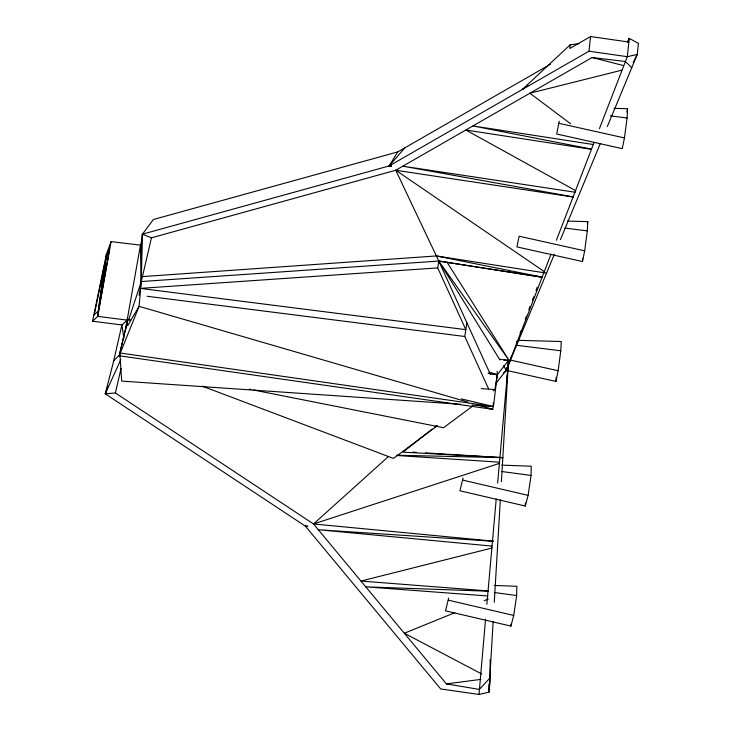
<?xml version="1.0" encoding="UTF-8"?>
<svg xmlns="http://www.w3.org/2000/svg" width="731" height="731" viewBox="0 0 731 731"><rect width="100%" height="100%" fill="white"/><g stroke="black" fill="none" stroke-linecap="round" stroke-linejoin="round"><path stroke-width="1.1" d="M489.002 684.179L488.975 692.156L479.006 694.45L440.683 688.958L305.384 526.146L105.273 393.826L113.762 360.611L121.894 324.966L129.058 318.579L141.284 281.545L151.445 237.822L395.754 170.25L592.083 57.521L625.307 61.495L631.767 67.681M550.544 64.173L397.719 151.929L153.409 219.501L142.39 234.194L141.604 240.892L141.284 281.545L139.082 306.335L119.199 355.769L492.804 409.351L493.407 402.589M448.651 598.095L445.526 610.851L510.932 626.101L510.969 624.055M510.932 626.101L513.71 615.429L516.662 595.518L516.817 586.289L494.193 585.44M463.052 478.019L459.918 490.784L525.324 506.035L525.379 502.955M525.324 506.035L528.111 495.353L531.053 475.452L531.218 466.223L501.795 465.117M508.173 370.763L555.944 381.436L556.154 377.315M555.944 381.436L558.137 370.736L560.796 350.779L561.262 341.523L518.16 340.326M582.479 261.543L584.663 250.843L519.111 236.204L516.927 246.904L582.479 261.543L582.634 258.454M584.663 250.843L587.322 230.886L587.788 221.63L567.375 221.064M559.197 121.209L556.702 133.992L622.255 148.631L624.438 137.931L627.097 117.983L627.563 108.727L613.958 108.343M479.006 694.45L485.558 619.056M493.151 621.46L488.975 692.156L490.145 681.173L490.145 659.49M494.284 602.17L500.333 499.712M501.402 481.61L508.566 360.356L499.52 359.277M506.939 378.832L507.332 374.299M507.634 370.891L508.566 360.356L504.024 360.228M486.864 604.309L496.239 498.889M497.647 483.054L508.566 360.356L497.308 374.674L494.887 389.568L493.105 390.893M127.276 324.646L127.788 319.511L130.036 319.849M579.016 43.622L570.171 44.81L569.778 48.474L590.547 36.55L628.861 42.042M139.137 295.242L141.284 281.545L142.39 234.194L389.139 165.955L588.976 51.207L590.547 36.55M92.554 321.201L97.771 316.377L106.461 254.068L92.554 321.201L121.894 324.966L123.886 338.197M111.066 241.595L97.771 316.377L106.434 254.205L111.066 241.595L140.453 245.15L141.604 240.892M106.068 258.463L99.608 304.928L109.54 249.006L106.068 258.463L108.325 258.829M142.472 288.672L465.83 329.654L437.714 267.902L438.792 261.049L395.754 170.25L573.323 197.059M488.555 388.782L464.761 336.498L466.899 322.8M119.199 355.769L125.485 329.389L140.453 245.15L141.284 281.545L438.792 261.049L542.439 277.268L438.792 261.049L490.355 374.327M587.349 223.777L587.788 221.63M626.915 111.934L627.563 108.727M489.797 678.213L479.298 689.406L446.431 683.914L313.508 523.963L115.379 392.949L121.044 368.57M460.694 404.307L121.693 381.098L119.847 352.972L127.788 319.511L129.999 320.041M125.485 329.389L127.496 323.294M107.914 386.361L105.273 393.826L115.379 392.949M495.709 383.665L506.263 370.233L511.718 355.613M516.497 342.793L517.301 340.655M520.088 333.172L520.883 331.033M525.269 319.283L526.466 316.084M528.851 309.67L530.048 306.463M532.442 300.057L533.639 296.85M536.024 290.435L537.221 287.237M503.485 365.738L506.263 370.233L551.064 254.05M556.382 240.252L594.111 142.408M599.447 128.574L627.299 56.698L629.254 38.377L638.446 43.421L637.268 54.405L607.342 126.554M627.664 42.224L629.254 38.377L627.545 42.206M506.263 370.233L554.363 254.287M560.439 239.622L600.37 143.367M120.825 359.597L105.273 393.826L106.479 391.907M633.183 62.546L637.268 54.405L627.299 56.698L588.976 51.207M127.642 325.734L139.082 306.335L467.977 402.114M397.719 151.929L389.139 165.955L391.414 166.074M404.8 147.863L389.139 165.955L391.414 166.01M113.762 360.611L119.263 355.303M570.171 44.81L522.363 89.456L527.837 85.39M493.343 541.15L313.508 523.963L388.389 456.583M432.277 429.015L402.872 452.151L502.818 457.661L396.906 455.221M434.954 426.913L436.736 425.515M503.568 372.938L508.027 369.438L504.335 372.088M437.421 425.716L393.415 458.41L202.286 386.142M472.39 406.281L443.553 427.708L253.748 390.043M454.719 612.733L404.325 633.238L481.756 673.982M484.123 600.763L488.317 599.054M313.508 523.963L499.3 463.427M492.054 548.012L360.959 581.063L488.107 590.922M621.798 70.185L529.893 93.23L570.573 123.758M446.431 683.914L480.897 679.382M142.435 276.601L436.37 255.951L546.541 273.138M141.348 288.306L437.714 267.902M488.125 591.205L365.756 586.838L487.842 595.984M412.851 452.096L416.268 452.306M425.378 452.864L502.818 457.661M396.887 455.504L499.136 462.147M493.315 541.278L318.305 529.737L491.89 546.084M495.051 374.519L497.308 374.674L493.452 406.546L472.071 405.084M481.382 388.636L494.887 389.568M610.257 115.882L627.097 117.983M564.871 228.09L587.322 230.886M517.009 345.334L560.796 350.779M147.059 296.238L464.761 336.498M97.79 316.368L127.139 320.114M501.932 471.541L531.053 475.452M494.257 592.512L516.662 595.518M119.847 352.972L493.452 406.546L461.325 398.898M488.29 373.331L497.308 374.674L497.153 371.311M575.297 192.262L402.845 166.184L573.332 196.931M592.777 144.436L472.93 125.933L590.831 148.969M590.758 149.234L465.839 130.008L575.809 190.736M488.299 373.212L497.308 374.674L489.706 372.225M249.289 389.157L251.519 389.596M436.37 255.951L542.448 277.177M488.354 408.373L492.804 409.351L476.749 404.672M558.895 123.301L624.438 137.931M510.366 360.063L558.137 370.736M462.696 480.103L528.111 495.353M448.304 600.169L513.71 615.429M592.083 57.521L622.949 65.424M151.445 237.822L142.39 234.194L142.454 236.433M395.754 170.25L544.659 271.85M447.025 262.237L509.854 361.589L438.792 261.049L499.931 359.99M104.588 264.805L98.137 311.269L94.217 314.887L104.588 264.805M307.66 526.192L305.384 526.146L307.66 526.256"/></g></svg>
